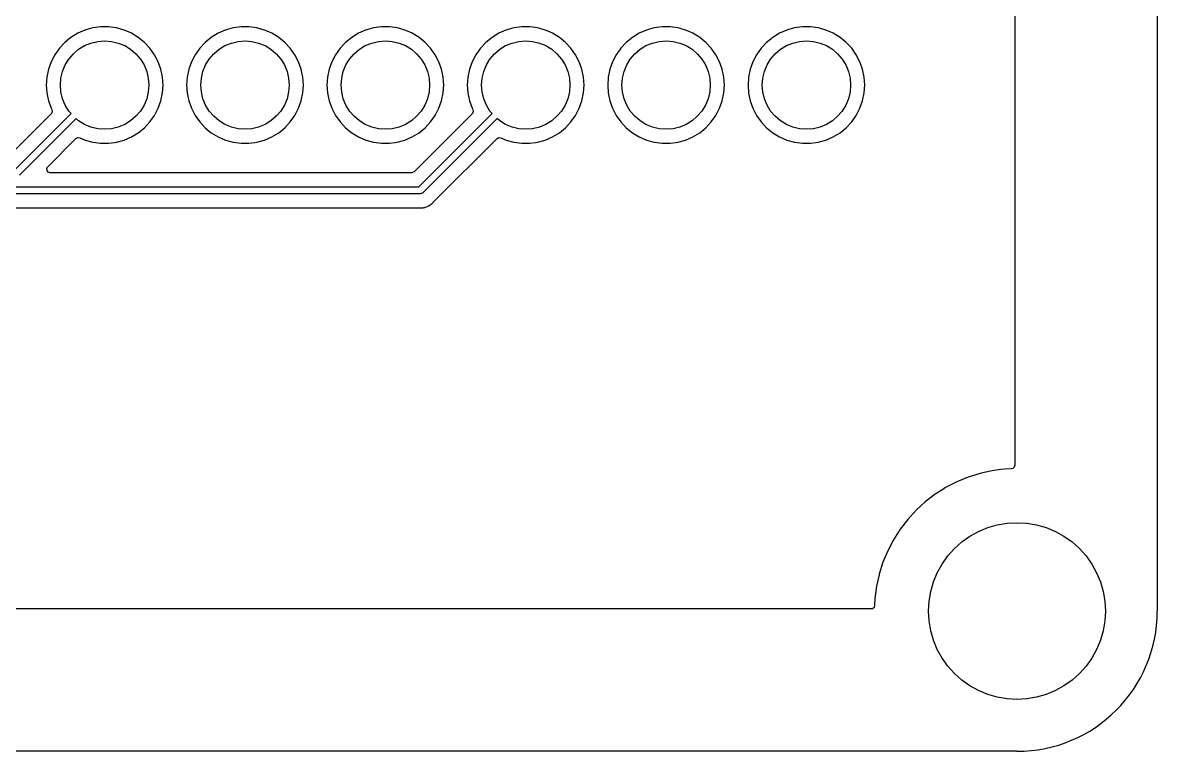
# Model space of a CAD drawing. Extents: x 7 to 11, y -4.75 to -1.25.
# Drawn here: x 9.383 to 11, y -4.75 to -3.711 of the extents above; entities that cross this region are included whole.
import ezdxf

# ---------------------------------------------------------------- set-up
doc = ezdxf.new("R2010")
doc.units = 0
doc.header["$MEASUREMENT"] = 0
doc.layers.add('BLACK', color=7, linetype='CONTINUOUS')

msp = doc.modelspace()

# ---------------------------------------------------------------- linework, layer by layer
at = {"layer": 'BLACK', "linetype": 'CONTINUOUS'}
for p, q in [((11, -1.45), (11, -4.55)), ((10.797, -1.65778), (10.797, -4.34222)), ((9.48307, -3.71853), (9.47641, -3.7204)), ((9.49432, -3.71699), (9.48307, -3.71853)), ((9.50568, -3.71699), (9.49432, -3.71699)), ((9.49432, -3.71699), (9.49432, -3.71699)), ((9.51693, -3.71853), (9.50568, -3.71699)), ((9.50568, -3.71699), (9.50568, -3.71699)), ((9.5185, -3.71897), (9.51693, -3.71853)), ((9.51693, -3.71853), (9.51693, -3.71853)), ((9.68307, -3.71853), (9.67641, -3.7204)), ((9.69432, -3.71699), (9.68307, -3.71853)), ((9.70568, -3.71699), (9.69432, -3.71699)), ((9.69432, -3.71699), (9.69432, -3.71699)), ((9.71693, -3.71853), (9.70568, -3.71699)), ((9.70568, -3.71699), (9.70568, -3.71699)), ((9.7185, -3.71897), (9.71693, -3.71853)), ((9.71693, -3.71853), (9.71693, -3.71853)), ((9.88307, -3.71853), (9.87641, -3.7204)), ((9.89432, -3.71699), (9.88307, -3.71853)), ((9.90568, -3.71699), (9.89432, -3.71699)), ((9.89432, -3.71699), (9.89432, -3.71699)), ((9.91693, -3.71853), (9.90568, -3.71699)), ((9.90568, -3.71699), (9.90568, -3.71699)), ((9.9185, -3.71897), (9.91693, -3.71853)), ((9.91693, -3.71853), (9.91693, -3.71853)), ((10.0831, -3.71853), (10.0764, -3.7204)), ((10.0943, -3.71699), (10.0831, -3.71853)), ((10.1057, -3.71699), (10.0943, -3.71699)), ((10.0943, -3.71699), (10.0943, -3.71699)), ((10.1169, -3.71853), (10.1057, -3.71699)), ((10.1057, -3.71699), (10.1057, -3.71699)), ((10.1185, -3.71897), (10.1169, -3.71853)), ((10.1169, -3.71853), (10.1169, -3.71853)), ((10.2831, -3.71853), (10.2764, -3.7204)), ((10.2943, -3.71699), (10.2831, -3.71853)), ((10.3057, -3.71699), (10.2943, -3.71699)), ((10.2943, -3.71699), (10.2943, -3.71699)), ((10.3169, -3.71853), (10.3057, -3.71699)), ((10.3057, -3.71699), (10.3057, -3.71699)), ((10.3185, -3.71897), (10.3169, -3.71853)), ((10.3169, -3.71853), (10.3169, -3.71853)), ((10.4831, -3.71853), (10.4764, -3.7204)), ((10.4943, -3.71699), (10.4831, -3.71853)), ((10.5057, -3.71699), (10.4943, -3.71699)), ((10.4943, -3.71699), (10.4943, -3.71699)), ((10.5169, -3.71853), (10.5057, -3.71699)), ((10.5057, -3.71699), (10.5057, -3.71699)), ((10.5185, -3.71897), (10.5169, -3.71853)), ((10.5169, -3.71853), (10.5169, -3.71853)), ((9.45202, -3.73202), (9.44321, -3.73919)), ((9.46172, -3.72612), (9.45202, -3.73202)), ((9.47189, -3.72171), (9.46172, -3.72612)), ((9.47214, -3.7216), (9.47189, -3.72171)), ((9.47641, -3.7204), (9.47214, -3.7216)), ((9.52786, -3.7216), (9.5185, -3.71897)), ((9.53389, -3.72422), (9.52786, -3.7216)), ((9.53828, -3.72612), (9.53389, -3.72422)), ((9.54798, -3.73202), (9.53828, -3.72612)), ((9.53828, -3.72612), (9.53828, -3.72612)), ((9.53828, -3.72612), (9.53828, -3.72612)), ((9.55679, -3.73919), (9.54798, -3.73202)), ((9.54798, -3.73202), (9.54798, -3.73202)), ((9.54798, -3.73202), (9.54798, -3.73202)), ((9.65202, -3.73202), (9.64321, -3.73919)), ((9.66172, -3.72612), (9.65202, -3.73202)), ((9.67189, -3.72171), (9.66172, -3.72612)), ((9.67214, -3.7216), (9.67189, -3.72171)), ((9.67641, -3.7204), (9.67214, -3.7216)), ((9.72786, -3.7216), (9.7185, -3.71897)), ((9.73389, -3.72422), (9.72786, -3.7216)), ((9.73828, -3.72612), (9.73389, -3.72422)), ((9.74798, -3.73202), (9.73828, -3.72612)), ((9.73828, -3.72612), (9.73828, -3.72612)), ((9.73828, -3.72612), (9.73828, -3.72612)), ((9.75679, -3.73919), (9.74798, -3.73202)), ((9.74798, -3.73202), (9.74798, -3.73202)), ((9.74798, -3.73202), (9.74798, -3.73202)), ((9.85202, -3.73202), (9.84321, -3.73919)), ((9.86172, -3.72612), (9.85202, -3.73202)), ((9.87189, -3.72171), (9.86172, -3.72612)), ((9.87214, -3.7216), (9.87189, -3.72171)), ((9.87641, -3.7204), (9.87214, -3.7216)), ((9.92786, -3.7216), (9.9185, -3.71897)), ((9.93389, -3.72422), (9.92786, -3.7216)), ((9.93828, -3.72612), (9.93389, -3.72422)), ((9.94798, -3.73202), (9.93828, -3.72612)), ((9.93828, -3.72612), (9.93828, -3.72612)), ((9.93828, -3.72612), (9.93828, -3.72612)), ((9.95679, -3.73919), (9.94798, -3.73202)), ((9.94798, -3.73202), (9.94798, -3.73202)), ((9.94798, -3.73202), (9.94798, -3.73202)), ((10.052, -3.73202), (10.0432, -3.73919)), ((10.0617, -3.72612), (10.052, -3.73202)), ((10.0719, -3.72171), (10.0617, -3.72612)), ((10.0721, -3.7216), (10.0719, -3.72171)), ((10.0764, -3.7204), (10.0721, -3.7216)), ((10.1279, -3.7216), (10.1185, -3.71897)), ((10.1339, -3.72422), (10.1279, -3.7216)), ((10.1383, -3.72612), (10.1339, -3.72422)), ((10.148, -3.73202), (10.1383, -3.72612)), ((10.1383, -3.72612), (10.1383, -3.72612)), ((10.1383, -3.72612), (10.1383, -3.72612)), ((10.1568, -3.73919), (10.148, -3.73202)), ((10.148, -3.73202), (10.148, -3.73202)), ((10.148, -3.73202), (10.148, -3.73202)), ((10.252, -3.73202), (10.2432, -3.73919)), ((10.2617, -3.72612), (10.252, -3.73202)), ((10.2719, -3.72171), (10.2617, -3.72612)), ((10.2721, -3.7216), (10.2719, -3.72171)), ((10.2764, -3.7204), (10.2721, -3.7216)), ((10.3279, -3.7216), (10.3185, -3.71897)), ((10.3339, -3.72422), (10.3279, -3.7216)), ((10.3383, -3.72612), (10.3339, -3.72422)), ((10.348, -3.73202), (10.3383, -3.72612)), ((10.3383, -3.72612), (10.3383, -3.72612)), ((10.3383, -3.72612), (10.3383, -3.72612)), ((10.3568, -3.73919), (10.348, -3.73202)), ((10.348, -3.73202), (10.348, -3.73202)), ((10.348, -3.73202), (10.348, -3.73202)), ((10.452, -3.73202), (10.4432, -3.73919)), ((10.4617, -3.72612), (10.452, -3.73202)), ((10.4719, -3.72171), (10.4617, -3.72612)), ((10.4721, -3.7216), (10.4719, -3.72171)), ((10.4764, -3.7204), (10.4721, -3.7216)), ((10.5279, -3.7216), (10.5185, -3.71897)), ((10.5339, -3.72422), (10.5279, -3.7216)), ((10.5383, -3.72612), (10.5339, -3.72422)), ((10.548, -3.73202), (10.5383, -3.72612)), ((10.5383, -3.72612), (10.5383, -3.72612)), ((10.5383, -3.72612), (10.5383, -3.72612)), ((10.5568, -3.73919), (10.548, -3.73202)), ((10.548, -3.73202), (10.548, -3.73202)), ((10.548, -3.73202), (10.548, -3.73202)), ((9.43546, -3.74749), (9.42891, -3.75677)), ((9.44321, -3.73919), (9.43546, -3.74749)), ((9.44321, -3.73919), (9.44321, -3.73919)), ((9.45546, -3.75546), (9.46297, -3.74904)), ((9.46297, -3.74904), (9.4714, -3.74387)), ((9.4714, -3.74387), (9.48053, -3.74009)), ((9.48053, -3.74009), (9.49015, -3.73778)), ((9.49015, -3.73778), (9.5, -3.73701)), ((9.5, -3.73701), (9.50985, -3.73778)), ((9.50985, -3.73778), (9.51947, -3.74009)), ((9.51947, -3.74009), (9.5286, -3.74387)), ((9.5286, -3.74387), (9.53703, -3.74904)), ((9.53703, -3.74904), (9.54454, -3.75546)), ((9.56454, -3.74749), (9.55679, -3.73919)), ((9.55679, -3.73919), (9.55679, -3.73919)), ((9.55679, -3.73919), (9.55679, -3.73919)), ((9.57109, -3.75677), (9.56454, -3.74749)), ((9.63546, -3.74749), (9.62891, -3.75677)), ((9.64321, -3.73919), (9.63546, -3.74749)), ((9.64321, -3.73919), (9.64321, -3.73919)), ((9.65546, -3.75546), (9.66297, -3.74904)), ((9.66297, -3.74904), (9.6714, -3.74387)), ((9.6714, -3.74387), (9.68053, -3.74009)), ((9.68053, -3.74009), (9.69015, -3.73778)), ((9.69015, -3.73778), (9.7, -3.73701)), ((9.7, -3.73701), (9.70985, -3.73778)), ((9.70985, -3.73778), (9.71947, -3.74009)), ((9.71947, -3.74009), (9.7286, -3.74387)), ((9.7286, -3.74387), (9.73703, -3.74904)), ((9.73703, -3.74904), (9.74454, -3.75546)), ((9.76454, -3.74749), (9.75679, -3.73919)), ((9.75679, -3.73919), (9.75679, -3.73919)), ((9.75679, -3.73919), (9.75679, -3.73919)), ((9.77109, -3.75677), (9.76454, -3.74749)), ((9.83546, -3.74749), (9.82891, -3.75677)), ((9.84321, -3.73919), (9.83546, -3.74749)), ((9.84321, -3.73919), (9.84321, -3.73919)), ((9.85546, -3.75546), (9.86297, -3.74904)), ((9.86297, -3.74904), (9.8714, -3.74387)), ((9.8714, -3.74387), (9.88053, -3.74009)), ((9.88053, -3.74009), (9.89015, -3.73778)), ((9.89015, -3.73778), (9.9, -3.73701)), ((9.9, -3.73701), (9.90985, -3.73778)), ((9.90985, -3.73778), (9.91947, -3.74009)), ((9.91947, -3.74009), (9.9286, -3.74387)), ((9.9286, -3.74387), (9.93703, -3.74904)), ((9.93703, -3.74904), (9.94454, -3.75546)), ((9.96454, -3.74749), (9.95679, -3.73919)), ((9.95679, -3.73919), (9.95679, -3.73919)), ((9.95679, -3.73919), (9.95679, -3.73919)), ((9.97109, -3.75677), (9.96454, -3.74749)), ((10.0355, -3.74749), (10.0289, -3.75677)), ((10.0432, -3.73919), (10.0355, -3.74749)), ((10.0432, -3.73919), (10.0432, -3.73919)), ((10.0555, -3.75546), (10.063, -3.74904)), ((10.063, -3.74904), (10.0714, -3.74387)), ((10.0714, -3.74387), (10.0805, -3.74009)), ((10.0805, -3.74009), (10.0901, -3.73778)), ((10.0901, -3.73778), (10.1, -3.73701)), ((10.1, -3.73701), (10.1099, -3.73778)), ((10.1099, -3.73778), (10.1195, -3.74009)), ((10.1195, -3.74009), (10.1286, -3.74387)), ((10.1286, -3.74387), (10.137, -3.74904)), ((10.137, -3.74904), (10.1445, -3.75546)), ((10.1645, -3.74749), (10.1568, -3.73919)), ((10.1568, -3.73919), (10.1568, -3.73919)), ((10.1568, -3.73919), (10.1568, -3.73919)), ((10.1711, -3.75677), (10.1645, -3.74749)), ((10.2355, -3.74749), (10.2289, -3.75677)), ((10.2432, -3.73919), (10.2355, -3.74749)), ((10.2432, -3.73919), (10.2432, -3.73919)), ((10.2555, -3.75546), (10.263, -3.74904)), ((10.263, -3.74904), (10.2714, -3.74387)), ((10.2714, -3.74387), (10.2805, -3.74009)), ((10.2805, -3.74009), (10.2901, -3.73778)), ((10.2901, -3.73778), (10.3, -3.73701)), ((10.3, -3.73701), (10.3099, -3.73778)), ((10.3099, -3.73778), (10.3195, -3.74009)), ((10.3195, -3.74009), (10.3286, -3.74387)), ((10.3286, -3.74387), (10.337, -3.74904)), ((10.337, -3.74904), (10.3445, -3.75546)), ((10.3645, -3.74749), (10.3568, -3.73919)), ((10.3568, -3.73919), (10.3568, -3.73919)), ((10.3568, -3.73919), (10.3568, -3.73919)), ((10.3711, -3.75677), (10.3645, -3.74749)), ((10.4355, -3.74749), (10.4289, -3.75677)), ((10.4432, -3.73919), (10.4355, -3.74749)), ((10.4432, -3.73919), (10.4432, -3.73919)), ((10.4555, -3.75546), (10.463, -3.74904)), ((10.463, -3.74904), (10.4714, -3.74387)), ((10.4714, -3.74387), (10.4805, -3.74009)), ((10.4805, -3.74009), (10.4901, -3.73778)), ((10.4901, -3.73778), (10.5, -3.73701)), ((10.5, -3.73701), (10.5099, -3.73778)), ((10.5099, -3.73778), (10.5195, -3.74009)), ((10.5195, -3.74009), (10.5286, -3.74387)), ((10.5286, -3.74387), (10.537, -3.74904)), ((10.537, -3.74904), (10.5445, -3.75546)), ((10.5645, -3.74749), (10.5568, -3.73919)), ((10.5568, -3.73919), (10.5568, -3.73919)), ((10.5568, -3.73919), (10.5568, -3.73919)), ((10.5711, -3.75677), (10.5645, -3.74749)), ((9.42368, -3.76685), (9.41988, -3.77755)), ((9.42891, -3.75677), (9.42368, -3.76685)), ((9.42891, -3.75677), (9.42891, -3.75677)), ((9.44387, -3.7714), (9.44904, -3.76297)), ((9.44904, -3.76297), (9.45546, -3.75546)), ((9.54454, -3.75546), (9.55096, -3.76297)), ((9.55096, -3.76297), (9.55613, -3.7714)), ((9.57632, -3.76685), (9.57109, -3.75677)), ((9.58012, -3.77755), (9.57632, -3.76685)), ((9.62368, -3.76685), (9.61988, -3.77755)), ((9.62891, -3.75677), (9.62368, -3.76685)), ((9.62891, -3.75677), (9.62891, -3.75677)), ((9.64387, -3.7714), (9.64904, -3.76297)), ((9.64904, -3.76297), (9.65546, -3.75546)), ((9.74454, -3.75546), (9.75096, -3.76297)), ((9.75096, -3.76297), (9.75613, -3.7714)), ((9.77632, -3.76685), (9.77109, -3.75677)), ((9.78012, -3.77755), (9.77632, -3.76685)), ((9.82368, -3.76685), (9.81988, -3.77755)), ((9.82891, -3.75677), (9.82368, -3.76685)), ((9.82891, -3.75677), (9.82891, -3.75677)), ((9.84387, -3.7714), (9.84904, -3.76297)), ((9.84904, -3.76297), (9.85546, -3.75546)), ((9.94454, -3.75546), (9.95096, -3.76297)), ((9.95096, -3.76297), (9.95613, -3.7714)), ((9.97632, -3.76685), (9.97109, -3.75677)), ((9.98012, -3.77755), (9.97632, -3.76685)), ((10.0237, -3.76685), (10.0199, -3.77755)), ((10.0289, -3.75677), (10.0237, -3.76685)), ((10.0289, -3.75677), (10.0289, -3.75677)), ((10.0439, -3.7714), (10.049, -3.76297)), ((10.049, -3.76297), (10.0555, -3.75546)), ((10.1445, -3.75546), (10.151, -3.76297)), ((10.151, -3.76297), (10.1561, -3.7714)), ((10.1763, -3.76685), (10.1711, -3.75677)), ((10.1801, -3.77755), (10.1763, -3.76685)), ((10.2237, -3.76685), (10.2199, -3.77755)), ((10.2289, -3.75677), (10.2237, -3.76685)), ((10.2289, -3.75677), (10.2289, -3.75677)), ((10.2439, -3.7714), (10.249, -3.76297)), ((10.249, -3.76297), (10.2555, -3.75546)), ((10.3445, -3.75546), (10.351, -3.76297)), ((10.351, -3.76297), (10.3561, -3.7714)), ((10.3763, -3.76685), (10.3711, -3.75677)), ((10.3801, -3.77755), (10.3763, -3.76685)), ((10.4237, -3.76685), (10.4199, -3.77755)), ((10.4289, -3.75677), (10.4237, -3.76685)), ((10.4289, -3.75677), (10.4289, -3.75677)), ((10.4439, -3.7714), (10.449, -3.76297)), ((10.449, -3.76297), (10.4555, -3.75546)), ((10.5445, -3.75546), (10.551, -3.76297)), ((10.551, -3.76297), (10.5561, -3.7714)), ((10.5763, -3.76685), (10.5711, -3.75677)), ((10.5801, -3.77755), (10.5763, -3.76685)), ((9.41988, -3.77755), (9.41757, -3.78867)), ((9.41988, -3.77755), (9.41988, -3.77755)), ((9.43778, -3.79015), (9.44009, -3.78053)), ((9.44009, -3.78053), (9.44387, -3.7714)), ((9.55613, -3.7714), (9.55991, -3.78053)), ((9.55991, -3.78053), (9.56222, -3.79015)), ((9.58243, -3.78867), (9.58012, -3.77755)), ((9.61988, -3.77755), (9.61757, -3.78867)), ((9.61988, -3.77755), (9.61988, -3.77755)), ((9.63778, -3.79015), (9.64009, -3.78053)), ((9.64009, -3.78053), (9.64387, -3.7714)), ((9.75613, -3.7714), (9.75991, -3.78053)), ((9.75991, -3.78053), (9.76222, -3.79015)), ((9.78243, -3.78867), (9.78012, -3.77755)), ((9.81988, -3.77755), (9.81757, -3.78867)), ((9.81988, -3.77755), (9.81988, -3.77755)), ((9.83778, -3.79015), (9.84009, -3.78053)), ((9.84009, -3.78053), (9.84387, -3.7714)), ((9.95613, -3.7714), (9.95991, -3.78053)), ((9.95991, -3.78053), (9.96222, -3.79015)), ((9.98243, -3.78867), (9.98012, -3.77755)), ((10.0199, -3.77755), (10.0176, -3.78867)), ((10.0199, -3.77755), (10.0199, -3.77755)), ((10.0378, -3.79015), (10.0401, -3.78053)), ((10.0401, -3.78053), (10.0439, -3.7714)), ((10.1561, -3.7714), (10.1599, -3.78053)), ((10.1599, -3.78053), (10.1622, -3.79015)), ((10.1824, -3.78867), (10.1801, -3.77755)), ((10.2199, -3.77755), (10.2176, -3.78867)), ((10.2199, -3.77755), (10.2199, -3.77755)), ((10.2378, -3.79015), (10.2401, -3.78053)), ((10.2401, -3.78053), (10.2439, -3.7714)), ((10.3561, -3.7714), (10.3599, -3.78053)), ((10.3599, -3.78053), (10.3622, -3.79015)), ((10.3824, -3.78867), (10.3801, -3.77755)), ((10.4199, -3.77755), (10.4176, -3.78867)), ((10.4199, -3.77755), (10.4199, -3.77755)), ((10.4378, -3.79015), (10.4401, -3.78053)), ((10.4401, -3.78053), (10.4439, -3.7714)), ((10.5561, -3.7714), (10.5599, -3.78053)), ((10.5599, -3.78053), (10.5622, -3.79015)), ((10.5824, -3.78867), (10.5801, -3.77755)), ((9.41757, -3.78867), (9.41679, -3.8)), ((9.41757, -3.78867), (9.41757, -3.78867)), ((9.43701, -3.8), (9.43778, -3.79015)), ((9.56222, -3.79015), (9.56299, -3.8)), ((9.58321, -3.8), (9.58243, -3.78867)), ((9.61757, -3.78867), (9.61679, -3.8)), ((9.61757, -3.78867), (9.61757, -3.78867)), ((9.63701, -3.8), (9.63778, -3.79015)), ((9.76222, -3.79015), (9.76299, -3.8)), ((9.78321, -3.8), (9.78243, -3.78867)), ((9.81757, -3.78867), (9.81679, -3.8)), ((9.81757, -3.78867), (9.81757, -3.78867)), ((9.83701, -3.8), (9.83778, -3.79015)), ((9.96222, -3.79015), (9.96299, -3.8)), ((9.98321, -3.8), (9.98243, -3.78867)), ((10.0176, -3.78867), (10.0168, -3.8)), ((10.0176, -3.78867), (10.0176, -3.78867)), ((10.037, -3.8), (10.0378, -3.79015)), ((10.1622, -3.79015), (10.163, -3.8)), ((10.1832, -3.8), (10.1824, -3.78867)), ((10.2176, -3.78867), (10.2168, -3.8)), ((10.2176, -3.78867), (10.2176, -3.78867)), ((10.237, -3.8), (10.2378, -3.79015)), ((10.3622, -3.79015), (10.363, -3.8)), ((10.3832, -3.8), (10.3824, -3.78867)), ((10.4176, -3.78867), (10.4168, -3.8)), ((10.4176, -3.78867), (10.4176, -3.78867)), ((10.437, -3.8), (10.4378, -3.79015)), ((10.5622, -3.79015), (10.563, -3.8)), ((10.5832, -3.8), (10.5824, -3.78867)), ((9.41679, -3.8), (9.41679, -3.8)), ((9.41679, -3.8), (9.41757, -3.81133)), ((9.41757, -3.81133), (9.41757, -3.81133)), ((9.41757, -3.81133), (9.41757, -3.81133)), ((9.41757, -3.81133), (9.41849, -3.81574)), ((9.43778, -3.80985), (9.43701, -3.8)), ((9.44009, -3.81947), (9.43778, -3.80985)), ((9.56222, -3.80985), (9.55991, -3.81947)), ((9.56299, -3.8), (9.56222, -3.80985)), ((9.58012, -3.82245), (9.58243, -3.81133)), ((9.58243, -3.81133), (9.58321, -3.8)), ((9.58321, -3.8), (9.58321, -3.8)), ((9.61679, -3.8), (9.61679, -3.8)), ((9.61679, -3.8), (9.61757, -3.81133)), ((9.61757, -3.81133), (9.61757, -3.81133)), ((9.61757, -3.81133), (9.61757, -3.81133)), ((9.61757, -3.81133), (9.61849, -3.81574)), ((9.63778, -3.80985), (9.63701, -3.8)), ((9.64009, -3.81947), (9.63778, -3.80985)), ((9.76222, -3.80985), (9.75991, -3.81947)), ((9.76299, -3.8), (9.76222, -3.80985)), ((9.78012, -3.82245), (9.78243, -3.81133)), ((9.78243, -3.81133), (9.78321, -3.8)), ((9.78321, -3.8), (9.78321, -3.8)), ((9.81679, -3.8), (9.81679, -3.8)), ((9.81679, -3.8), (9.81757, -3.81133)), ((9.81757, -3.81133), (9.81757, -3.81133)), ((9.81757, -3.81133), (9.81757, -3.81133)), ((9.81757, -3.81133), (9.81849, -3.81574)), ((9.83778, -3.80985), (9.83701, -3.8)), ((9.84009, -3.81947), (9.83778, -3.80985)), ((9.96222, -3.80985), (9.95991, -3.81947)), ((9.96299, -3.8), (9.96222, -3.80985)), ((9.98012, -3.82245), (9.98243, -3.81133)), ((9.98243, -3.81133), (9.98321, -3.8)), ((10.0168, -3.8), (10.0168, -3.8)), ((10.0168, -3.8), (10.0176, -3.81133)), ((10.0176, -3.81133), (10.0176, -3.81133)), ((10.0176, -3.81133), (10.0176, -3.81133)), ((10.0176, -3.81133), (10.0185, -3.81574)), ((10.0378, -3.80985), (10.037, -3.8)), ((10.0401, -3.81947), (10.0378, -3.80985)), ((10.1622, -3.80985), (10.1599, -3.81947)), ((10.163, -3.8), (10.1622, -3.80985)), ((10.1801, -3.82245), (10.1824, -3.81133)), ((10.1824, -3.81133), (10.1832, -3.8)), ((10.1832, -3.8), (10.1832, -3.8)), ((10.2168, -3.8), (10.2168, -3.8)), ((10.2168, -3.8), (10.2176, -3.81133)), ((10.2176, -3.81133), (10.2176, -3.81133)), ((10.2176, -3.81133), (10.2176, -3.81133)), ((10.2176, -3.81133), (10.2185, -3.81574)), ((10.2378, -3.80985), (10.237, -3.8)), ((10.2401, -3.81947), (10.2378, -3.80985)), ((10.3622, -3.80985), (10.3599, -3.81947)), ((10.363, -3.8), (10.3622, -3.80985)), ((10.3801, -3.82245), (10.3824, -3.81133)), ((10.3824, -3.81133), (10.3832, -3.8)), ((10.3832, -3.8), (10.3832, -3.8)), ((10.4168, -3.8), (10.4168, -3.8)), ((10.4168, -3.8), (10.4176, -3.81133)), ((10.4176, -3.81133), (10.4176, -3.81133)), ((10.4176, -3.81133), (10.4176, -3.81133)), ((10.4176, -3.81133), (10.4185, -3.81574)), ((10.4378, -3.80985), (10.437, -3.8)), ((10.4401, -3.81947), (10.4378, -3.80985)), ((10.5622, -3.80985), (10.5599, -3.81947)), ((10.563, -3.8), (10.5622, -3.80985)), ((10.5801, -3.82245), (10.5824, -3.81133)), ((10.5824, -3.81133), (10.5832, -3.8)), ((9.41849, -3.81574), (9.41988, -3.82245)), ((9.41988, -3.82245), (9.41988, -3.82245)), ((9.41988, -3.82245), (9.42077, -3.82496)), ((9.42077, -3.82496), (9.42368, -3.83315)), ((9.44387, -3.8286), (9.44009, -3.81947)), ((9.44904, -3.83703), (9.44387, -3.8286)), ((9.55613, -3.8286), (9.55096, -3.83703)), ((9.55991, -3.81947), (9.55613, -3.8286)), ((9.57632, -3.83315), (9.58012, -3.82245)), ((9.61849, -3.81574), (9.61988, -3.82245)), ((9.61988, -3.82245), (9.61988, -3.82245)), ((9.61988, -3.82245), (9.62182, -3.82792)), ((9.62182, -3.82792), (9.62368, -3.83315)), ((9.64387, -3.8286), (9.64009, -3.81947)), ((9.64904, -3.83703), (9.64387, -3.8286)), ((9.75613, -3.8286), (9.75096, -3.83703)), ((9.75991, -3.81947), (9.75613, -3.8286)), ((9.77632, -3.83315), (9.78012, -3.82245)), ((9.81849, -3.81574), (9.81988, -3.82245)), ((9.81988, -3.82245), (9.81988, -3.82245)), ((9.81988, -3.82245), (9.82182, -3.82792)), ((9.82182, -3.82792), (9.82368, -3.83315)), ((9.84387, -3.8286), (9.84009, -3.81947)), ((9.84904, -3.83703), (9.84387, -3.8286)), ((9.95613, -3.8286), (9.95096, -3.83703)), ((9.95991, -3.81947), (9.95613, -3.8286)), ((9.97632, -3.83315), (9.98012, -3.82245)), ((10.0185, -3.81574), (10.0199, -3.82245)), ((10.0199, -3.82245), (10.0199, -3.82245)), ((10.0199, -3.82245), (10.0237, -3.83315)), ((10.0439, -3.8286), (10.0401, -3.81947)), ((10.049, -3.83703), (10.0439, -3.8286)), ((10.1561, -3.8286), (10.151, -3.83703)), ((10.1599, -3.81947), (10.1561, -3.8286)), ((10.1763, -3.83315), (10.1801, -3.82245)), ((10.2185, -3.81574), (10.2199, -3.82245)), ((10.2199, -3.82245), (10.2199, -3.82245)), ((10.2199, -3.82245), (10.2218, -3.82792)), ((10.2218, -3.82792), (10.2237, -3.83315)), ((10.2439, -3.8286), (10.2401, -3.81947)), ((10.249, -3.83703), (10.2439, -3.8286)), ((10.3561, -3.8286), (10.351, -3.83703)), ((10.3599, -3.81947), (10.3561, -3.8286)), ((10.3763, -3.83315), (10.3801, -3.82245)), ((10.4185, -3.81574), (10.4199, -3.82245)), ((10.4199, -3.82245), (10.4199, -3.82245)), ((10.4199, -3.82245), (10.4218, -3.82792)), ((10.4218, -3.82792), (10.4237, -3.83315)), ((10.4439, -3.8286), (10.4401, -3.81947)), ((10.449, -3.83703), (10.4439, -3.8286)), ((10.5561, -3.8286), (10.551, -3.83703)), ((10.5599, -3.81947), (10.5561, -3.8286)), ((10.5763, -3.83315), (10.5801, -3.82245)), ((9.42377, -3.84084), (9.36609, -3.89853)), ((9.37293, -3.92), (9.4522, -3.84073)), ((9.45927, -3.8478), (9.37854, -3.92854)), ((9.42368, -3.83315), (9.42368, -3.83315)), ((9.42368, -3.83315), (9.42368, -3.83315)), ((9.42368, -3.83315), (9.42467, -3.83505)), ((9.42417, -3.84039), (9.42377, -3.84084)), ((9.4252, -3.8378), (9.42417, -3.84039)), ((9.42467, -3.83505), (9.4252, -3.8378)), ((9.4522, -3.84073), (9.44904, -3.83703)), ((9.46297, -3.85096), (9.45927, -3.8478)), ((9.54454, -3.84454), (9.53703, -3.85096)), ((9.55096, -3.83703), (9.54454, -3.84454)), ((9.56454, -3.85251), (9.57109, -3.84323)), ((9.57109, -3.84323), (9.57632, -3.83315)), ((9.62368, -3.83315), (9.62891, -3.84323)), ((9.62891, -3.84323), (9.63546, -3.85251)), ((9.65546, -3.84454), (9.64904, -3.83703)), ((9.66297, -3.85096), (9.65546, -3.84454)), ((9.74454, -3.84454), (9.73703, -3.85096)), ((9.75096, -3.83703), (9.74454, -3.84454)), ((9.76454, -3.85251), (9.77109, -3.84323)), ((9.77109, -3.84323), (9.77632, -3.83315)), ((9.82368, -3.83315), (9.82891, -3.84323)), ((9.82891, -3.84323), (9.83546, -3.85251)), ((9.85546, -3.84454), (9.84904, -3.83703)), ((9.86297, -3.85096), (9.85546, -3.84454)), ((9.94454, -3.84454), (9.93703, -3.85096)), ((10.0238, -3.84084), (9.94109, -3.92353)), ((9.95096, -3.83703), (9.94454, -3.84454)), ((9.94793, -3.945), (10.0522, -3.84073)), ((10.0593, -3.8478), (9.95354, -3.95354)), ((9.96454, -3.85251), (9.97109, -3.84323)), ((9.97109, -3.84323), (9.97632, -3.83315)), ((10.0237, -3.83315), (10.0247, -3.83505)), ((10.0242, -3.84039), (10.0238, -3.84084)), ((10.0252, -3.8378), (10.0242, -3.84039)), ((10.0247, -3.83505), (10.0252, -3.8378)), ((10.0522, -3.84073), (10.049, -3.83703)), ((10.063, -3.85096), (10.0593, -3.8478)), ((10.1445, -3.84454), (10.137, -3.85096)), ((10.151, -3.83703), (10.1445, -3.84454)), ((10.1645, -3.85251), (10.1711, -3.84323)), ((10.1711, -3.84323), (10.1763, -3.83315)), ((10.2237, -3.83315), (10.2289, -3.84323)), ((10.2289, -3.84323), (10.2355, -3.85251)), ((10.2555, -3.84454), (10.249, -3.83703)), ((10.263, -3.85096), (10.2555, -3.84454)), ((10.3445, -3.84454), (10.337, -3.85096)), ((10.351, -3.83703), (10.3445, -3.84454)), ((10.3645, -3.85251), (10.3711, -3.84323)), ((10.3711, -3.84323), (10.3763, -3.83315)), ((10.4237, -3.83315), (10.4289, -3.84323)), ((10.4289, -3.84323), (10.4355, -3.85251)), ((10.4555, -3.84454), (10.449, -3.83703)), ((10.463, -3.85096), (10.4555, -3.84454)), ((10.5445, -3.84454), (10.537, -3.85096)), ((10.551, -3.83703), (10.5445, -3.84454)), ((10.5645, -3.85251), (10.5711, -3.84323)), ((10.5711, -3.84323), (10.5763, -3.83315)), ((9.4714, -3.85613), (9.46297, -3.85096)), ((9.48053, -3.85991), (9.4714, -3.85613)), ((9.49015, -3.86222), (9.48053, -3.85991)), ((9.5, -3.86299), (9.49015, -3.86222)), ((9.50985, -3.86222), (9.5, -3.86299)), ((9.51947, -3.85991), (9.50985, -3.86222)), ((9.5286, -3.85613), (9.51947, -3.85991)), ((9.53703, -3.85096), (9.5286, -3.85613)), ((9.54798, -3.86798), (9.55679, -3.86081)), ((9.55679, -3.86081), (9.56454, -3.85251)), ((9.63546, -3.85251), (9.64321, -3.86081)), ((9.64321, -3.86081), (9.64321, -3.86081)), ((9.64321, -3.86081), (9.64321, -3.86081)), ((9.64321, -3.86081), (9.65202, -3.86798)), ((9.6714, -3.85613), (9.66297, -3.85096)), ((9.68053, -3.85991), (9.6714, -3.85613)), ((9.69015, -3.86222), (9.68053, -3.85991)), ((9.7, -3.86299), (9.69015, -3.86222)), ((9.70985, -3.86222), (9.7, -3.86299)), ((9.71947, -3.85991), (9.70985, -3.86222)), ((9.7286, -3.85613), (9.71947, -3.85991)), ((9.73703, -3.85096), (9.7286, -3.85613)), ((9.74798, -3.86798), (9.75679, -3.86081)), ((9.75679, -3.86081), (9.76454, -3.85251)), ((9.83546, -3.85251), (9.84321, -3.86081)), ((9.84321, -3.86081), (9.84321, -3.86081)), ((9.84321, -3.86081), (9.84321, -3.86081)), ((9.84321, -3.86081), (9.85202, -3.86798)), ((9.8714, -3.85613), (9.86297, -3.85096)), ((9.88053, -3.85991), (9.8714, -3.85613)), ((9.89015, -3.86222), (9.88053, -3.85991)), ((9.9, -3.86299), (9.89015, -3.86222)), ((9.90985, -3.86222), (9.9, -3.86299)), ((9.91947, -3.85991), (9.90985, -3.86222)), ((9.9286, -3.85613), (9.91947, -3.85991)), ((9.93703, -3.85096), (9.9286, -3.85613)), ((9.94798, -3.86798), (9.95679, -3.86081)), ((9.95679, -3.86081), (9.96454, -3.85251)), ((10.0714, -3.85613), (10.063, -3.85096)), ((10.0805, -3.85991), (10.0714, -3.85613)), ((10.0901, -3.86222), (10.0805, -3.85991)), ((10.1, -3.86299), (10.0901, -3.86222)), ((10.1099, -3.86222), (10.1, -3.86299)), ((10.1195, -3.85991), (10.1099, -3.86222)), ((10.1286, -3.85613), (10.1195, -3.85991)), ((10.137, -3.85096), (10.1286, -3.85613)), ((10.148, -3.86798), (10.1568, -3.86081)), ((10.1568, -3.86081), (10.1645, -3.85251)), ((10.2355, -3.85251), (10.2432, -3.86081)), ((10.2432, -3.86081), (10.2432, -3.86081)), ((10.2432, -3.86081), (10.2432, -3.86081)), ((10.2432, -3.86081), (10.252, -3.86798)), ((10.2714, -3.85613), (10.263, -3.85096)), ((10.2805, -3.85991), (10.2714, -3.85613)), ((10.2901, -3.86222), (10.2805, -3.85991)), ((10.3, -3.86299), (10.2901, -3.86222)), ((10.3099, -3.86222), (10.3, -3.86299)), ((10.3195, -3.85991), (10.3099, -3.86222)), ((10.3286, -3.85613), (10.3195, -3.85991)), ((10.337, -3.85096), (10.3286, -3.85613)), ((10.348, -3.86798), (10.3568, -3.86081)), ((10.3568, -3.86081), (10.3645, -3.85251)), ((10.4355, -3.85251), (10.4432, -3.86081)), ((10.4432, -3.86081), (10.4432, -3.86081)), ((10.4432, -3.86081), (10.4432, -3.86081)), ((10.4432, -3.86081), (10.452, -3.86798)), ((10.4714, -3.85613), (10.463, -3.85096)), ((10.4805, -3.85991), (10.4714, -3.85613)), ((10.4901, -3.86222), (10.4805, -3.85991)), ((10.5, -3.86299), (10.4901, -3.86222)), ((10.5099, -3.86222), (10.5, -3.86299)), ((10.5195, -3.85991), (10.5099, -3.86222)), ((10.5286, -3.85613), (10.5195, -3.85991)), ((10.537, -3.85096), (10.5286, -3.85613)), ((10.548, -3.86798), (10.5568, -3.86081)), ((10.5568, -3.86081), (10.5645, -3.85251)), ((9.41887, -3.91651), (9.45918, -3.8762)), ((9.45918, -3.8762), (9.46164, -3.87486)), ((9.46164, -3.87486), (9.46442, -3.87506)), ((9.46442, -3.87506), (9.46467, -3.87516)), ((9.46467, -3.87516), (9.47214, -3.8784)), ((9.47214, -3.8784), (9.48307, -3.88147)), ((9.51693, -3.88147), (9.52786, -3.8784)), ((9.52786, -3.8784), (9.53828, -3.87388)), ((9.53828, -3.87388), (9.54798, -3.86798)), ((9.65202, -3.86798), (9.65202, -3.86798)), ((9.65202, -3.86798), (9.65202, -3.86798)), ((9.65202, -3.86798), (9.66172, -3.87388)), ((9.66172, -3.87388), (9.67214, -3.8784)), ((9.67214, -3.8784), (9.68307, -3.88147)), ((9.71693, -3.88147), (9.72786, -3.8784)), ((9.72786, -3.8784), (9.73828, -3.87388)), ((9.73828, -3.87388), (9.74798, -3.86798)), ((9.85202, -3.86798), (9.85202, -3.86798)), ((9.85202, -3.86798), (9.85202, -3.86798)), ((9.85202, -3.86798), (9.86172, -3.87388)), ((9.86172, -3.87388), (9.87214, -3.8784)), ((9.87214, -3.8784), (9.88307, -3.88147)), ((9.91693, -3.88147), (9.92786, -3.8784)), ((9.92786, -3.8784), (9.93828, -3.87388)), ((9.93828, -3.87388), (9.94798, -3.86798)), ((9.96861, -3.96677), (10.0592, -3.8762)), ((10.0592, -3.8762), (10.0616, -3.87486)), ((10.0616, -3.87486), (10.0644, -3.87506)), ((10.0644, -3.87506), (10.0647, -3.87516)), ((10.0647, -3.87516), (10.0721, -3.8784)), ((10.0721, -3.8784), (10.0831, -3.88147)), ((10.1169, -3.88147), (10.1279, -3.8784)), ((10.1279, -3.8784), (10.1383, -3.87388)), ((10.1383, -3.87388), (10.148, -3.86798)), ((10.252, -3.86798), (10.252, -3.86798)), ((10.252, -3.86798), (10.252, -3.86798)), ((10.252, -3.86798), (10.2617, -3.87388)), ((10.2617, -3.87388), (10.2721, -3.8784)), ((10.2721, -3.8784), (10.2831, -3.88147)), ((10.3169, -3.88147), (10.3279, -3.8784)), ((10.3279, -3.8784), (10.3383, -3.87388)), ((10.3383, -3.87388), (10.348, -3.86798)), ((10.452, -3.86798), (10.452, -3.86798)), ((10.452, -3.86798), (10.452, -3.86798)), ((10.452, -3.86798), (10.4617, -3.87388)), ((10.4617, -3.87388), (10.4721, -3.8784)), ((10.4721, -3.8784), (10.4831, -3.88147)), ((10.5169, -3.88147), (10.5279, -3.8784)), ((10.5279, -3.8784), (10.5383, -3.87388)), ((10.5383, -3.87388), (10.548, -3.86798)), ((9.48307, -3.88147), (9.49432, -3.88301)), ((9.49432, -3.88301), (9.49432, -3.88301)), ((9.49432, -3.88301), (9.50568, -3.88301)), ((9.50568, -3.88301), (9.51402, -3.88187)), ((9.50568, -3.88301), (9.50568, -3.88301)), ((9.51402, -3.88187), (9.51693, -3.88147)), ((9.68307, -3.88147), (9.69432, -3.88301)), ((9.69432, -3.88301), (9.69432, -3.88301)), ((9.69432, -3.88301), (9.70568, -3.88301)), ((9.70568, -3.88301), (9.71402, -3.88187)), ((9.70568, -3.88301), (9.70568, -3.88301)), ((9.71402, -3.88187), (9.71693, -3.88147)), ((9.88307, -3.88147), (9.89432, -3.88301)), ((9.89432, -3.88301), (9.89432, -3.88301)), ((9.89432, -3.88301), (9.90568, -3.88301)), ((9.90568, -3.88301), (9.91402, -3.88187)), ((9.90568, -3.88301), (9.90568, -3.88301)), ((9.91402, -3.88187), (9.91693, -3.88147)), ((10.0831, -3.88147), (10.0943, -3.88301)), ((10.0943, -3.88301), (10.0943, -3.88301)), ((10.0943, -3.88301), (10.1057, -3.88301)), ((10.1057, -3.88301), (10.114, -3.88187)), ((10.1057, -3.88301), (10.1057, -3.88301)), ((10.114, -3.88187), (10.1169, -3.88147)), ((10.2831, -3.88147), (10.2943, -3.88301)), ((10.2943, -3.88301), (10.2943, -3.88301)), ((10.2943, -3.88301), (10.3057, -3.88301)), ((10.3057, -3.88301), (10.314, -3.88187)), ((10.3057, -3.88301), (10.3057, -3.88301)), ((10.314, -3.88187), (10.3169, -3.88147)), ((10.4831, -3.88147), (10.4943, -3.88301)), ((10.4943, -3.88301), (10.4943, -3.88301)), ((10.4943, -3.88301), (10.5057, -3.88301)), ((10.5057, -3.88301), (10.514, -3.88187)), ((10.5057, -3.88301), (10.5057, -3.88301)), ((10.514, -3.88187), (10.5169, -3.88147)), ((9.41747, -3.91931), (9.41863, -3.91677)), ((9.41787, -3.92208), (9.41747, -3.91931)), ((9.4197, -3.92419), (9.41787, -3.92208)), ((9.41863, -3.91677), (9.41887, -3.91651)), ((9.42238, -3.92498), (9.4197, -3.92419)), ((9.93758, -3.92498), (9.42238, -3.92498)), ((9.93864, -3.92487), (9.93758, -3.92498)), ((9.94109, -3.92353), (9.93864, -3.92487)), ((9.95, -3.955), (7.425, -3.955)), ((7.42707, -3.945), (9.94793, -3.945)), ((9.95119, -3.95465), (9.95, -3.955)), ((9.9524, -3.95439), (9.95119, -3.95465)), ((9.9526, -3.95424), (9.9524, -3.95439)), ((9.9527, -3.95421), (9.9526, -3.95424)), ((9.95282, -3.95407), (9.9527, -3.95421)), ((9.95354, -3.95354), (9.95282, -3.95407)), ((8.16043, -3.97502), (9.94669, -3.97502)), ((9.94669, -3.97502), (9.94731, -3.97509)), ((9.94731, -3.97509), (9.94732, -3.97508)), ((9.94732, -3.97508), (9.94763, -3.97511)), ((9.94763, -3.97511), (9.95039, -3.97502)), ((9.94763, -3.97511), (9.94763, -3.97511)), ((9.94763, -3.97511), (9.94763, -3.97511)), ((9.95039, -3.97502), (9.95157, -3.97502)), ((9.95157, -3.97502), (9.95185, -3.97498)), ((9.95185, -3.97498), (9.95208, -3.97497)), ((9.95208, -3.97497), (9.95395, -3.97491)), ((9.95395, -3.97491), (9.95471, -3.97468)), ((9.95471, -3.97468), (9.95548, -3.97453)), ((9.95548, -3.97453), (9.95627, -3.97443)), ((9.95627, -3.97443), (9.95801, -3.97374)), ((9.95801, -3.97374), (9.95823, -3.97366)), ((9.95823, -3.97366), (9.96002, -3.97314)), ((9.96002, -3.97314), (9.9607, -3.97274)), ((9.9607, -3.97274), (9.9614, -3.97239)), ((9.9614, -3.97239), (9.96215, -3.9721)), ((9.96215, -3.9721), (9.96366, -3.971)), ((9.96366, -3.971), (9.96385, -3.97088)), ((9.96385, -3.97088), (9.96546, -3.96993)), ((9.96546, -3.96993), (9.96602, -3.96936)), ((9.96602, -3.96936), (9.96661, -3.96885)), ((9.96661, -3.96885), (9.96726, -3.96838)), ((9.96726, -3.96838), (9.96845, -3.96695)), ((9.96845, -3.96695), (9.96861, -3.96677)), ((10.7764, -4.34838), (10.7647, -4.34992)), ((10.7823, -4.34761), (10.7764, -4.34838)), ((10.7923, -4.34717), (10.7823, -4.34761)), ((10.7823, -4.34761), (10.7823, -4.34761)), ((10.7941, -4.34673), (10.7923, -4.34717)), ((10.7962, -4.3449), (10.7941, -4.34673)), ((10.797, -4.34222), (10.7962, -4.3449)), ((10.7305, -4.35909), (10.7141, -4.36587)), ((10.7474, -4.35376), (10.7305, -4.35909)), ((10.7532, -4.35248), (10.7474, -4.35376)), ((10.7647, -4.34992), (10.7532, -4.35248)), ((10.6945, -4.37656), (10.6835, -4.38358)), ((10.6984, -4.37405), (10.6945, -4.37656)), ((10.7141, -4.36587), (10.6984, -4.37405)), ((10.6694, -4.39437), (10.6563, -4.40634)), ((10.6835, -4.38358), (10.6694, -4.39437)), ((10.6563, -4.40634), (10.6444, -4.41941)), ((10.6444, -4.41941), (10.6336, -4.43347)), ((10.7584, -4.43109), (10.772, -4.42717)), ((10.772, -4.42717), (10.7859, -4.42481)), ((10.7859, -4.42481), (10.8, -4.42402)), ((10.8, -4.42402), (10.8141, -4.42481)), ((10.8141, -4.42481), (10.828, -4.42717)), ((10.828, -4.42717), (10.8416, -4.43109)), ((10.6336, -4.43347), (10.6241, -4.44842)), ((10.6336, -4.43347), (10.6336, -4.43347)), ((10.7215, -4.4515), (10.733, -4.44333)), ((10.733, -4.44333), (10.7453, -4.43649)), ((10.7453, -4.43649), (10.7584, -4.43109)), ((10.8416, -4.43109), (10.8547, -4.43649)), ((10.8547, -4.43649), (10.867, -4.44333)), ((10.867, -4.44333), (10.8785, -4.4515)), ((10.6241, -4.44842), (10.6159, -4.46414)), ((10.7015, -4.47145), (10.7109, -4.46092)), ((10.7109, -4.46092), (10.7215, -4.4515)), ((10.8785, -4.4515), (10.8891, -4.46092)), ((10.8891, -4.46092), (10.8985, -4.47145)), ((10.6159, -4.46414), (10.6091, -4.48051)), ((10.6933, -4.48297), (10.7015, -4.47145)), ((10.8985, -4.47145), (10.9067, -4.48297)), ((10.6091, -4.48051), (10.6038, -4.49742)), ((10.6865, -4.49534), (10.6933, -4.48297)), ((10.9067, -4.48297), (10.9135, -4.49534)), ((10.6036, -4.49819), (10.5999, -4.51472)), ((10.6038, -4.49742), (10.6036, -4.49819)), ((10.6772, -4.52197), (10.6811, -4.50839)), ((10.6811, -4.50839), (10.6865, -4.49534)), ((10.9135, -4.49534), (10.9189, -4.50839)), ((10.9189, -4.50839), (10.9228, -4.52197)), ((10.5999, -4.51472), (10.5976, -4.53229)), ((10.6748, -4.53589), (10.6772, -4.52197)), ((10.9228, -4.52197), (10.9252, -4.53589)), ((10.5972, -4.54228), (10.5963, -4.54493)), ((10.5976, -4.53229), (10.5972, -4.54228)), ((10.5976, -4.53229), (10.5976, -4.53229)), ((10.674, -4.55), (10.6748, -4.53589)), ((10.9252, -4.53589), (10.926, -4.55)), ((10.5922, -4.54703), (7.40778, -4.54703)), ((10.5941, -4.54666), (10.5922, -4.54703)), ((10.5963, -4.54493), (10.5941, -4.54666)), ((10.6748, -4.56411), (10.674, -4.55)), ((10.926, -4.55), (10.9252, -4.56411)), ((10.6772, -4.57803), (10.6748, -4.56411)), ((10.9252, -4.56411), (10.9228, -4.57803)), ((10.6811, -4.59161), (10.6772, -4.57803)), ((10.6865, -4.60466), (10.6811, -4.59161)), ((10.9189, -4.59161), (10.9135, -4.60466)), ((10.9228, -4.57803), (10.9189, -4.59161)), ((10.6933, -4.61703), (10.6865, -4.60466)), ((10.9135, -4.60466), (10.9067, -4.61703)), ((10.7015, -4.62855), (10.6933, -4.61703)), ((10.9067, -4.61703), (10.8985, -4.62855)), ((10.7109, -4.63908), (10.7015, -4.62855)), ((10.7215, -4.6485), (10.7109, -4.63908)), ((10.8891, -4.63908), (10.8785, -4.6485)), ((10.8985, -4.62855), (10.8891, -4.63908)), ((10.733, -4.65667), (10.7215, -4.6485)), ((10.8785, -4.6485), (10.867, -4.65667)), ((10.7453, -4.66351), (10.733, -4.65667)), ((10.7584, -4.66891), (10.7453, -4.66351)), ((10.772, -4.67283), (10.7584, -4.66891)), ((10.8416, -4.66891), (10.828, -4.67283)), ((10.8547, -4.66351), (10.8416, -4.66891)), ((10.867, -4.65667), (10.8547, -4.66351)), ((10.7859, -4.67519), (10.772, -4.67283)), ((10.8, -4.67598), (10.7859, -4.67519)), ((10.8141, -4.67519), (10.8, -4.67598)), ((10.828, -4.67283), (10.8141, -4.67519)), ((10.8, -4.75), (7.2, -4.75))]:
    msp.add_line(p, q, dxfattribs=at)
at = {"layer": 'BLACK'}
msp.add_arc((10.8, -4.55), 0.2, -90, 0, dxfattribs=at)

doc.saveas('drawing.dxf')
